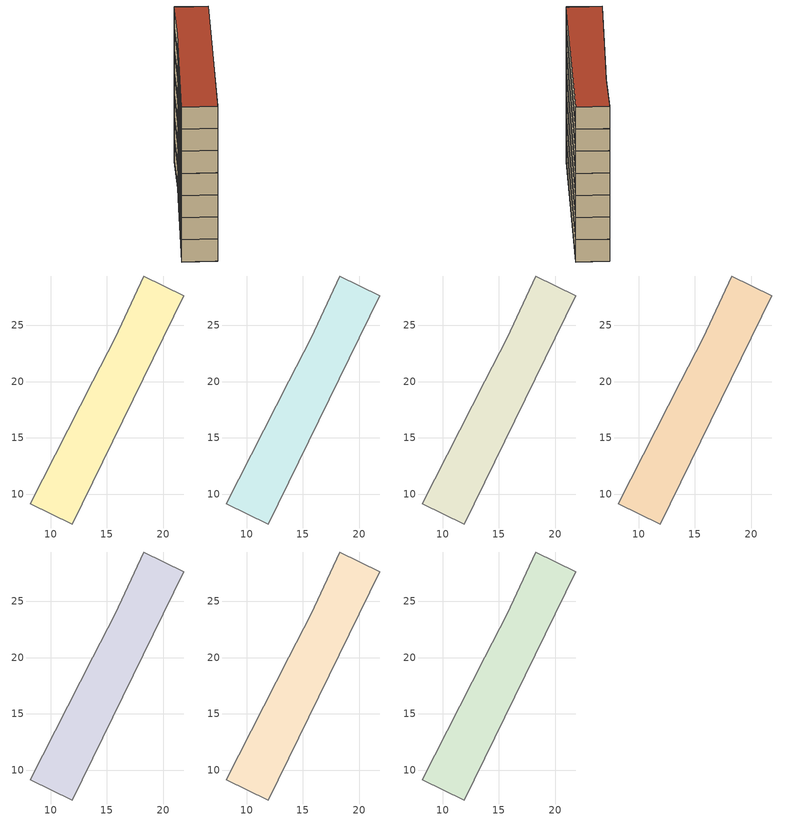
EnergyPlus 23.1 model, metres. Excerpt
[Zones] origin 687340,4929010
806aa00f9bbae06c_F0_whole
 floor ground (EU_floor_Construction): 11.93,7.34 21.81,27.65 18.26,29.39 15.73,23.9 13.74,20.01 8.19,9.15 z0
 wall adiabatic (EU_wall_Construction): 11.93,7.34 8.19,9.15 13.74,20.01 15.73,23.9 18.26,29.39 21.81,27.65 11.93,7.34 z0:3
806aa00f9bbae06c_F1_whole
 floor to 806aa00f9bbae06c_F0_whole (EU_floor_Construction): 11.93,7.34 21.81,27.65 18.26,29.39 15.73,23.9 13.74,20.01 8.19,9.15 z3
 wall adiabatic (EU_wall_Construction): 11.93,7.34 8.19,9.15 13.74,20.01 15.73,23.9 18.26,29.39 21.81,27.65 11.93,7.34 z3:6
806aa00f9bbae06c_F2_whole
 floor to 806aa00f9bbae06c_F1_whole (EU_floor_Construction): 11.93,7.34 21.81,27.65 18.26,29.39 15.73,23.9 13.74,20.01 8.19,9.15 z6
 wall adiabatic (EU_wall_Construction): 11.93,7.34 8.19,9.15 13.74,20.01 15.73,23.9 18.26,29.39 21.81,27.65 11.93,7.34 z6:9
806aa00f9bbae06c_F3_whole
 floor to 806aa00f9bbae06c_F2_whole (EU_floor_Construction): 11.93,7.34 21.81,27.65 18.26,29.39 15.73,23.9 13.74,20.01 8.19,9.15 z9
 wall adiabatic (EU_wall_Construction): 11.93,7.34 8.19,9.15 13.74,20.01 15.73,23.9 18.26,29.39 21.81,27.65 11.93,7.34 z9:12
806aa00f9bbae06c_F4_whole
 floor to 806aa00f9bbae06c_F3_whole (EU_floor_Construction): 11.93,7.34 21.81,27.65 18.26,29.39 15.73,23.9 13.74,20.01 8.19,9.15 z12
 wall adiabatic (EU_wall_Construction): 11.93,7.34 8.19,9.15 13.74,20.01 15.73,23.9 18.26,29.39 21.81,27.65 11.93,7.34 z12:15
806aa00f9bbae06c_F5_whole
 floor to 806aa00f9bbae06c_F4_whole (EU_floor_Construction): 11.93,7.34 21.81,27.65 18.26,29.39 15.73,23.9 13.74,20.01 8.19,9.15 z15
 wall adiabatic (EU_wall_Construction): 11.93,7.34 8.19,9.15 13.74,20.01 15.73,23.9 18.26,29.39 21.81,27.65 11.93,7.34 z15:18
806aa00f9bbae06c_F6_whole
 floor to 806aa00f9bbae06c_F5_whole (EU_floor_Construction): 11.93,7.34 21.81,27.65 18.26,29.39 15.73,23.9 13.74,20.01 8.19,9.15 z18
 wall adiabatic (EU_wall_Construction): 11.93,7.34 8.19,9.15 13.74,20.01 15.73,23.9 18.26,29.39 21.81,27.65 11.93,7.34 z18:21
 roof outside (EU_roof_Construction): 21.81,27.65 11.93,7.34 8.19,9.15 13.74,20.01 15.73,23.9 18.26,29.39 z21
[Building]
EU S2 Campaign: North Axis=0; Terrain=City; Solar Distribution=FullExterior
[Site:Location]
Bologna: Latitude=44.5; Longitude=11.25; Time Zone=1; Elevation=37
[SizingPeriod:WeatherFileDays]
AnnualSizingPeriod: Begin Month=1; Begin Day of Month=1; End Month=12; End Day of Month=31; Day of Week for Start Day=Monday; Use Weather File Daylight Saving Period=No; Use Weather File Rain and Snow Indicators=No
[MATERIAL]
EU_InternalMass_Material: Roughness=MediumRough; Thickness=0.1; Conductivity=1; Density=1800; Specific Heat=900; Thermal Absorptance=0.9; Solar Absorptance=0.7; Visible Absorptance=0.7
[MATERIAL:NOMASS] Roughness=MediumRough; Thermal Absorptance=0.9; Solar Absorptance=0.7; Visible Absorptance=0.7
Name | Thermal Resistance
EU_wall_NoMass | 0.905828
EU_roof_NoMass | 0.37593
EU_floor_NoMass | 0.67114
[CONSTRUCTION]
EU_wall_Construction: EU_wall_NoMass
EU_roof_Construction: EU_roof_NoMass
EU_floor_Construction: EU_floor_NoMass
EU_InternalMass_Construction: EU_InternalMass_Material
[ZONE] Type=1; Multiplier=1; Ceiling Height=autocalculate; Floor Area=autocalculate; Part of Total Floor Area=Yes
Name | Volume
806aa00f9bbae06c_F0_whole | 268.737
806aa00f9bbae06c_F1_whole; 806aa00f9bbae06c_F2_whole; 806aa00f9bbae06c_F3_whole; 806aa00f9bbae06c_F4_whole; 806aa00f9bbae06c_F5_whole; 806aa00f9bbae06c_F6_whole | 268.734
[INTERNALMASS] Construction=EU_InternalMass_Construction; Surface Area=89.5783
Name | Zone or ZoneList
806aa00f9bbae06c_F0_whole_EU_InternalMass | 806aa00f9bbae06c_F0_whole
806aa00f9bbae06c_F1_whole_EU_InternalMass | 806aa00f9bbae06c_F1_whole
806aa00f9bbae06c_F2_whole_EU_InternalMass | 806aa00f9bbae06c_F2_whole
806aa00f9bbae06c_F3_whole_EU_InternalMass | 806aa00f9bbae06c_F3_whole
806aa00f9bbae06c_F4_whole_EU_InternalMass | 806aa00f9bbae06c_F4_whole
806aa00f9bbae06c_F5_whole_EU_InternalMass | 806aa00f9bbae06c_F5_whole
806aa00f9bbae06c_F6_whole_EU_InternalMass | 806aa00f9bbae06c_F6_whole
[OTHEREQUIPMENT] Fuel Type=Electricity; Design Level Calculation Method=Watts/Area; Power per Zone Floor Area=1; Fraction Latent=0; Fraction Radiant=0; Fraction Lost=0; Carbon Dioxide Generation Rate=0; EndUse Subcategory=EU_Step8_InternalGains
Name | Zone or ZoneList or Space or SpaceList | Schedule
EU_Step8_InternalGain_806aa00f9bbae06c_F0_whole_f000 | 806aa00f9bbae06c_F0_whole | EU_Step8_GainSchedule_806aa00f9bbae06c_F0_whole_f000
EU_Step8_InternalGain_806aa00f9bbae06c_F1_whole_f000 | 806aa00f9bbae06c_F1_whole | EU_Step8_GainSchedule_806aa00f9bbae06c_F1_whole_f000
EU_Step8_InternalGain_806aa00f9bbae06c_F2_whole_f000 | 806aa00f9bbae06c_F2_whole | EU_Step8_GainSchedule_806aa00f9bbae06c_F2_whole_f000
EU_Step8_InternalGain_806aa00f9bbae06c_F3_whole_f000 | 806aa00f9bbae06c_F3_whole | EU_Step8_GainSchedule_806aa00f9bbae06c_F3_whole_f000
EU_Step8_InternalGain_806aa00f9bbae06c_F4_whole_f000 | 806aa00f9bbae06c_F4_whole | EU_Step8_GainSchedule_806aa00f9bbae06c_F4_whole_f000
EU_Step8_InternalGain_806aa00f9bbae06c_F5_whole_f000 | 806aa00f9bbae06c_F5_whole | EU_Step8_GainSchedule_806aa00f9bbae06c_F5_whole_f000
EU_Step8_InternalGain_806aa00f9bbae06c_F6_whole_f000 | 806aa00f9bbae06c_F6_whole | EU_Step8_GainSchedule_806aa00f9bbae06c_F6_whole_f000
[ZONEVENTILATION:DESIGNFLOWRATE] Schedule=EU_AlwaysOn; Design Flow Rate Calculation Method=AirChanges/Hour; Air Changes per Hour=0.73129; Ventilation Type=Natural; Fan Pressure Rise=0; Fan Total Efficiency=1; Constant Term Coefficient=1; Temperature Term Coefficient=0; Velocity Term Coefficient=0; Velocity Squared Term Coefficient=0; Minimum Indoor Temperature=-100; Maximum Indoor Temperature=100; Delta Temperature=-100; Minimum Outdoor Temperature=-100; Maximum Outdoor Temperature=100; Maximum Wind Speed=40
Name | Zone or ZoneList or Space or SpaceList
EU_ConstantAir_806aa00f9bbae06c_F0_whole | 806aa00f9bbae06c_F0_whole
EU_ConstantAir_806aa00f9bbae06c_F1_whole | 806aa00f9bbae06c_F1_whole
EU_ConstantAir_806aa00f9bbae06c_F2_whole | 806aa00f9bbae06c_F2_whole
EU_ConstantAir_806aa00f9bbae06c_F3_whole | 806aa00f9bbae06c_F3_whole
EU_ConstantAir_806aa00f9bbae06c_F4_whole | 806aa00f9bbae06c_F4_whole
EU_ConstantAir_806aa00f9bbae06c_F5_whole | 806aa00f9bbae06c_F5_whole
EU_ConstantAir_806aa00f9bbae06c_F6_whole | 806aa00f9bbae06c_F6_whole
[HVACTEMPLATE:THERMOSTAT] Constant Heating Setpoint=20; Constant Cooling Setpoint=50
EU_HeatOnly_806aa00f9bbae06c_F0_whole; EU_HeatOnly_806aa00f9bbae06c_F1_whole; EU_HeatOnly_806aa00f9bbae06c_F2_whole; EU_HeatOnly_806aa00f9bbae06c_F3_whole; EU_HeatOnly_806aa00f9bbae06c_F4_whole; EU_HeatOnly_806aa00f9bbae06c_F5_whole; EU_HeatOnly_806aa00f9bbae06c_F6_whole
[HVACTEMPLATE:ZONE:IDEALLOADSAIRSYSTEM] System Availability Schedule=EU_AlwaysOn; Maximum Heating Supply Air Temperature=50; Minimum Cooling Supply Air Temperature=13; Maximum Heating Supply Air Humidity Ratio=0.0156; Minimum Cooling Supply Air Humidity Ratio=0.0077; Heating Limit=NoLimit; Cooling Limit=NoLimit; Heating Availability Schedule=EU_AlwaysOn; Cooling Availability Schedule=EU_CoolingOff; Dehumidification Control Type=ConstantSensibleHeatRatio; Cooling Sensible Heat Ratio=0.7; Dehumidification Setpoint=60; Humidification Control Type=None; Humidification Setpoint=30; Outdoor Air Method=None; Outdoor Air Flow Rate per Person=0.00944; Outdoor Air Flow Rate per Zone Floor Area=0; Outdoor Air Flow Rate per Zone=0; Demand Controlled Ventilation Type=None; Outdoor Air Economizer Type=NoEconomizer; Heat Recovery Type=None; Sensible Heat Recovery Effectiveness=0.7; Latent Heat Recovery Effectiveness=0.65
Name | Template Thermostat
806aa00f9bbae06c_F0_whole | EU_HeatOnly_806aa00f9bbae06c_F0_whole
806aa00f9bbae06c_F1_whole | EU_HeatOnly_806aa00f9bbae06c_F1_whole
806aa00f9bbae06c_F2_whole | EU_HeatOnly_806aa00f9bbae06c_F2_whole
806aa00f9bbae06c_F3_whole | EU_HeatOnly_806aa00f9bbae06c_F3_whole
806aa00f9bbae06c_F4_whole | EU_HeatOnly_806aa00f9bbae06c_F4_whole
806aa00f9bbae06c_F5_whole | EU_HeatOnly_806aa00f9bbae06c_F5_whole
806aa00f9bbae06c_F6_whole | EU_HeatOnly_806aa00f9bbae06c_F6_whole
[SIZING:ZONE] Zone Cooling Design Supply Air Temperature Input Method=SupplyAirTemperature; Zone Cooling Design Supply Air Temperature=13; Zone Heating Design Supply Air Temperature Input Method=SupplyAirTemperature; Zone Heating Design Supply Air Temperature=50; Zone Cooling Design Supply Air Humidity Ratio=0.008; Zone Heating Design Supply Air Humidity Ratio=0.008; Cooling Design Air Flow Method=DesignDay; Cooling Design Air Flow Rate=0; Cooling Minimum Air Flow per Zone Floor Area=0.000762; Cooling Minimum Air Flow=0; Cooling Minimum Air Flow Fraction=0.2; Heating Design Air Flow Method=DesignDay; Heating Design Air Flow Rate=0; Heating Maximum Air Flow per Zone Floor Area=0.002032; Heating Maximum Air Flow=0.141576; Heating Maximum Air Flow Fraction=0.3; Account for Dedicated Outdoor Air System=No; Dedicated Outdoor Air System Control Strategy=NeutralSupplyAir; Dedicated Outdoor Air Low Setpoint Temperature for Design=autosize; Dedicated Outdoor Air High Setpoint Temperature for Design=autosize; Zone Load Sizing Method=Sensible Load Only No Latent Load; Zone Latent Cooling Design Supply Air Humidity Ratio Input Method=HumidityRatioDifference; Zone Cooling Design Supply Air Humidity Ratio Difference=0.005; Zone Latent Heating Design Supply Air Humidity Ratio Input Method=HumidityRatioDifference; Zone Humidification Design Supply Air Humidity Ratio Difference=0.005
806aa00f9bbae06c_F0_whole; 806aa00f9bbae06c_F1_whole; 806aa00f9bbae06c_F2_whole; 806aa00f9bbae06c_F3_whole; 806aa00f9bbae06c_F4_whole; 806aa00f9bbae06c_F5_whole; 806aa00f9bbae06c_F6_whole
[SCHEDULE:CONSTANT]
Name | Hourly Value
EU_AlwaysOn | 1
EU_CoolingOff | 0
[SCHEDULE:FILE] Column Number=1; Rows to Skip at Top=0; Number of Hours of Data=8760; Column Separator=Comma; Interpolate to Timestep=No; Minutes per Item=60; Adjust Schedule for Daylight Savings=Yes
Name | File
EU_Step8_GainSchedule_806aa00f9bbae06c_F0_whole_f000 | ../../schedules/806aa00f9bbae06c/806aa00f9bbae06c_F0_whole_f000_gain.csv
EU_Step8_GainSchedule_806aa00f9bbae06c_F1_whole_f000 | ../../schedules/806aa00f9bbae06c/806aa00f9bbae06c_F1_whole_f000_gain.csv
EU_Step8_GainSchedule_806aa00f9bbae06c_F2_whole_f000 | ../../schedules/806aa00f9bbae06c/806aa00f9bbae06c_F2_whole_f000_gain.csv
EU_Step8_GainSchedule_806aa00f9bbae06c_F3_whole_f000 | ../../schedules/806aa00f9bbae06c/806aa00f9bbae06c_F3_whole_f000_gain.csv
EU_Step8_GainSchedule_806aa00f9bbae06c_F4_whole_f000 | ../../schedules/806aa00f9bbae06c/806aa00f9bbae06c_F4_whole_f000_gain.csv
EU_Step8_GainSchedule_806aa00f9bbae06c_F5_whole_f000 | ../../schedules/806aa00f9bbae06c/806aa00f9bbae06c_F5_whole_f000_gain.csv
EU_Step8_GainSchedule_806aa00f9bbae06c_F6_whole_f000 | ../../schedules/806aa00f9bbae06c/806aa00f9bbae06c_F6_whole_f000_gain.csv
